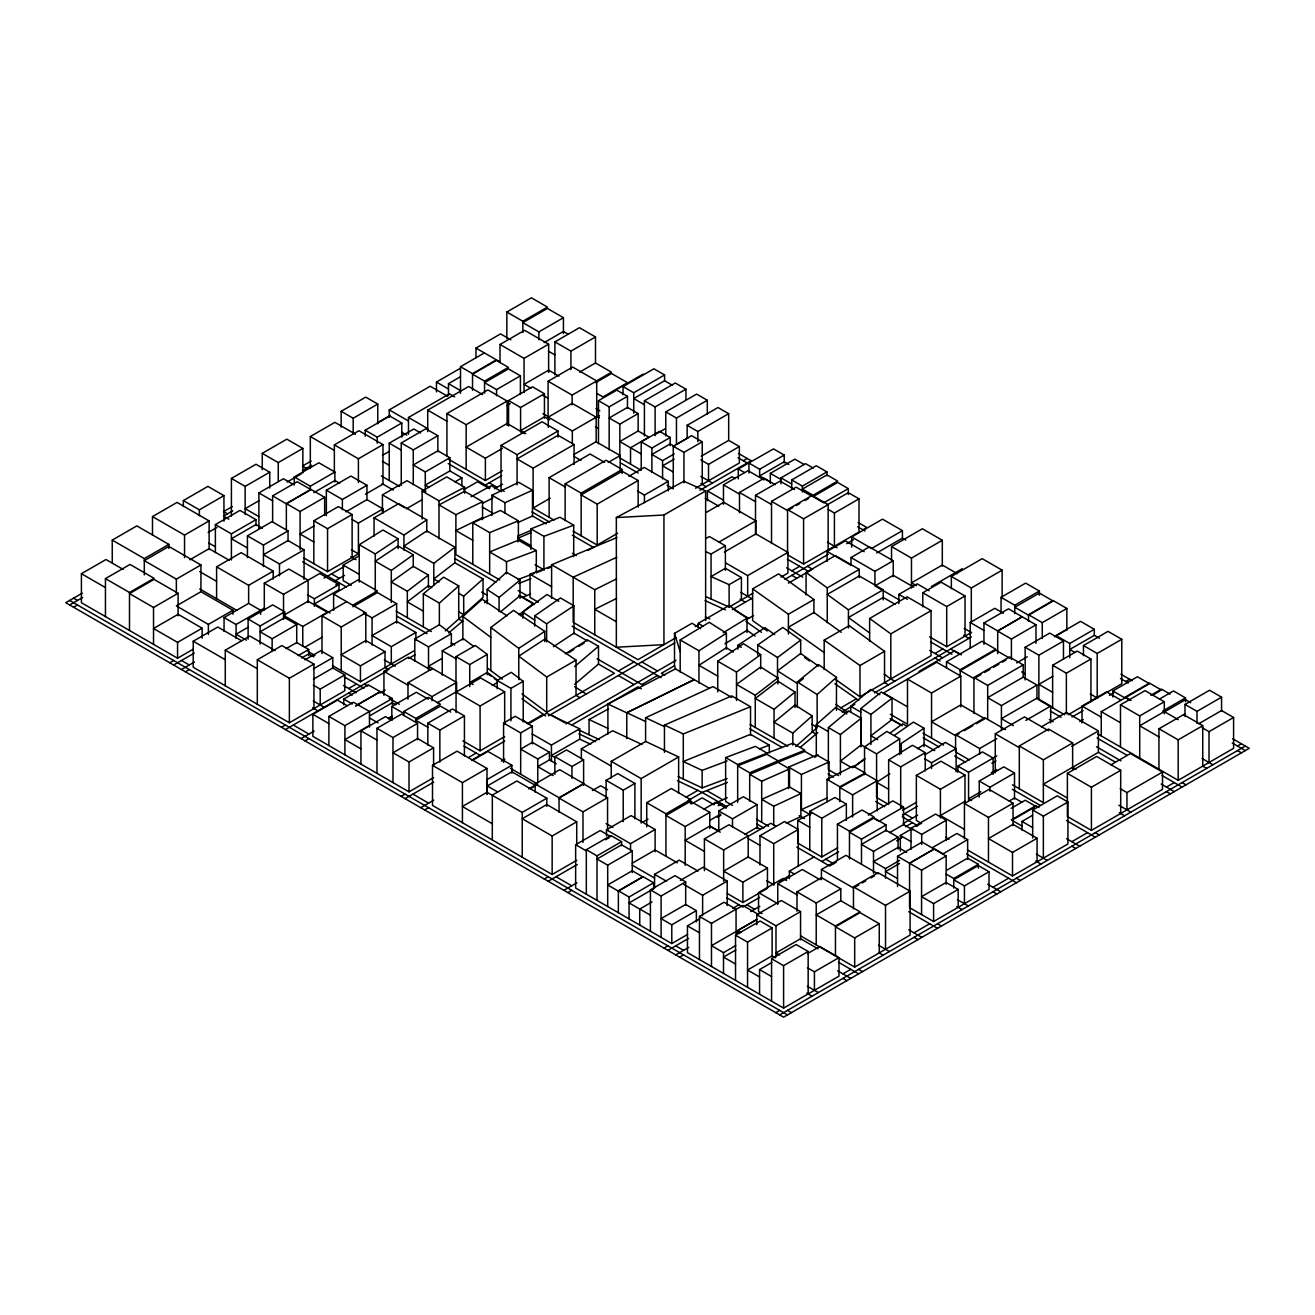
<?xml version="1.0" encoding="UTF-8"?>
<svg xmlns="http://www.w3.org/2000/svg" width="1315" height="1315" viewBox="0 0 1315 1315"><rect width="100%" height="100%" fill="white"/><g stroke="black" fill="none" stroke-linecap="round" stroke-linejoin="round"><path stroke-width="1.5" d="M439.358 624.51L439.358 603.092L458.721 585.898L443.566 577.154L423.331 593.838L423.331 626.926M462.568 621.19L458.639 618.938L463.751 614.647L463.669 596.205L483.032 578.995L454.908 562.754L433.802 578.962L439.062 582.003M487.158 603.733L487.158 589.482L506.522 572.288L520.017 580.079L520.017 598.391M445.325 630.888L458.721 618.987L458.721 585.898M463.669 614.598L483.032 597.404L483.032 578.995M462.864 639.961L462.864 616.456L482.227 599.262L506.916 615.798M795.789 746.476L817.223 727.606L817.108 694.534L836.471 677.34L818.587 664.634L797.317 681.926L797.317 707.174M792.813 733.113L812.177 715.919L795.016 705.004L774.042 722.28L792.813 733.113L792.813 745.112M816.303 754.678L816.303 724.697L835.666 707.503L846.876 713.963M574.622 666.623L598.489 646.273L587.443 639.895L565.319 653.818M574.622 684.408L598.489 664.059L598.489 646.273M850.706 712.385L850.706 706.287L870.661 689.438L879.817 694.715M448.645 632.893L462.781 621.009M484.561 602.697L487.766 600.002M800.539 747.134L817.782 732.636M842.175 712.122L854.75 704.314M814.774 757.391L817.881 754.761M838.691 775.603L828.368 769.637L828.368 727.606L848.471 710.84L861.276 718.22L861.276 746.246M499.059 611.689L499.059 597.437L520.017 580.079M500.555 611.82L520.017 595.695L533.495 603.47L518.998 614.746M774.042 709.311L795.016 692.052L777.855 681.137L755.27 698.479L774.042 709.311L774.042 738.274M798.83 682.222L803.383 678.524M860.815 746.739L860.815 708.588L881.329 692.052L892.014 698.232L892.014 720.308M840.416 774.666L840.416 734.559L861.276 718.22M520.609 615.782L523.83 613.283M433.802 563.362L454.908 547.172L426.767 530.931L403.935 546.12L433.802 563.362L433.802 585.356M407.321 591.257L428.411 575.066L413.255 566.321L391.295 582.003L407.321 591.257L407.321 617.672M755.27 695.24L777.855 677.899L760.695 667.001L736.499 684.408L755.27 695.24L755.27 727.442M870.925 744.537L870.925 714.423L892.014 698.232M490.807 670.617L490.807 627.502L513.491 610.39L544.772 631.348L544.772 641.621M777.51 678.721L777.51 657.533L800.687 640.142L782.803 627.436L757.719 644.925L757.719 655.117M852.465 767.73L864.81 758.64M854.01 766.99L864.81 759.034M522.844 618.182L522.844 612.215L546.991 594.512L558.793 601.317M890.321 732.866L902.698 723.792L907.284 726.439M736.499 700.501L736.499 672.064L760.695 654.656L743.534 643.742L717.727 661.231L717.727 691.92M391.295 570.463L413.255 554.766L398.1 546.021L375.268 561.209L391.295 570.463L391.295 602.434M894.299 735.414L913.383 722.099L924.067 728.263L924.067 746.624M534.728 626.137L534.728 615.864L560.469 597.98L573.965 605.771L573.965 633.846M864.53 774.666L864.53 746.92L886.869 731.436L899.674 738.833L899.674 754.695M375.268 591.306L375.268 553.96L398.1 538.772L382.944 530.011L359.242 544.706L359.242 582.118M403.935 550.114L403.935 535.073L426.767 519.885L398.642 503.645L374.068 517.831L374.068 536.257M924.067 728.263L901.235 743.468L901.235 753.659M917.541 748.777L924.067 744.438L934.751 750.618M546.629 641.868L546.629 623.82L573.965 605.771M553.451 646.684L573.965 633.156L587.443 640.947M518.768 679.707L518.768 648.361L544.772 631.348M737.929 649.232L737.929 645.254L764.903 627.666L774.666 634.586M925.267 770.886L925.267 752.657L912.479 745.276L888.644 759.889L888.644 804.451L876.579 797.482L876.579 753.873L899.674 738.833M889.778 773.713L876.579 782.31L888.644 789.263M698.955 683.06L698.955 650.777L726.39 633.222L709.229 622.307L680.184 639.928L680.184 672.047M568.721 652.717L573.833 649.511M578.945 646.29L584.041 643.084M723.234 632.745L747.019 618.198L729.118 605.492L698.331 623.277L698.331 627.37M724.927 643.808L747.019 630.296L755.139 636.065M924.856 754.859L945.436 742.416L956.12 748.58L956.12 771.708M152.491 535.041L152.491 516.598L177.065 502.396L209.118 520.904L209.118 549.604M262.26 469.702L262.26 453.346L286.834 439.161L302.845 448.399L302.845 472.94M506.834 312.033L531.408 297.831L547.435 307.085L522.86 321.271L506.834 312.033L506.834 338.662M112.252 562.508L112.252 540.103L136.826 525.901L168.879 544.41L168.879 548.486M183.344 506.472L183.344 500.571L207.918 486.386L223.945 495.64L223.945 521.217M341.16 427.096L341.16 411.316L365.751 397.13L377.767 404.067L377.767 423.792M231.407 516.121L231.407 478.446L255.981 464.261L269.723 472.2L269.723 488.046M310.324 468.551L310.324 436.531L334.898 422.345L355.51 434.246M193.354 649.1L177.558 658.223L81.415 602.714L81.415 573.702L105.989 559.516L123.166 569.428M341.16 411.316L353.193 418.252L377.767 404.067M475.981 357.664L475.981 348.08L500.571 333.895L510.861 339.845M262.26 453.346L278.27 462.601L302.845 448.399M183.344 500.571L199.37 509.826L223.945 495.64M231.407 478.446L245.149 486.386L269.723 472.2M460.513 393.234L460.513 366.704L484.364 352.93M500.029 362.611L500.029 344.481L524.603 330.295L548.634 344.168L548.634 372.375M436.465 391.854L436.465 382.073L460.316 368.299M389.24 417.447L389.24 409.886L430.202 386.248L447.692 396.341M334.355 472.578L334.355 444.897L358.929 430.712L382.977 444.585L382.977 484.117L365.422 494.259M105.447 578.616L130.021 564.431L154.069 578.304L129.495 592.49L105.447 578.616L105.447 616.604M82.237 593.197L65.75 602.714L783.592 1017.169L1249.25 748.317L1232.681 738.751M232.245 506.604L223.583 511.601L227.495 513.853M311.145 461.039L302.499 466.036L306.411 468.304M377.487 422.74L390.292 415.343M365.208 436.301L365.208 430.235L389.782 416.05L401.798 422.986L401.798 437.139M152.491 516.598L184.544 535.09L209.118 520.904M112.252 540.103L144.305 558.596L168.879 544.41M258.874 528.137L258.874 492.928L283.448 478.742L293.755 484.676M448.481 395.108L448.481 383.651L460.414 376.764M563.445 317.704L547.435 308.45L522.86 322.635L538.871 331.89L563.445 317.704L563.445 333.599M69.662 604.982L82.697 597.454M232.689 510.861L223.583 516.121L228.859 519.178M302.499 470.556L311.606 465.296M460.513 366.704L472.529 373.641L496.38 359.866M294.297 484.923L294.297 476.951L318.871 462.765L334.898 472.019L334.898 481.98M287.048 482.079L301.102 473.959M215.381 552.645L215.381 524.603L239.955 510.401L255.981 519.655L255.981 525.622M73.591 607.234L77.503 604.982M259.187 500.571L245.149 508.675L258.874 516.598M208.132 532.493L216.909 527.43M272.616 495.887L297.19 481.701L310.932 489.624L286.358 503.826L272.616 495.887L272.616 522.334M408.472 434.213L408.472 417.48L449.434 393.826L454.678 396.867M365.208 430.235L377.224 437.172L401.798 422.986M544.147 342.607L563.445 331.446L568.261 334.224M427.704 431.583L427.704 410.116L468.666 386.478L482.638 394.549M484.545 381.136L508.395 367.362L496.38 360.425L472.529 374.183L484.545 381.136L484.545 393.218M500.029 344.481L524.06 358.37L548.634 344.168M554.897 374.874L554.897 341.884L579.471 327.698L595.498 336.952L595.498 363.548M294.297 476.951L310.324 486.205L334.898 472.019M334.355 444.897L358.403 458.771L382.977 444.585M215.381 524.603L231.407 533.841L255.981 519.655M389.24 480.501L389.24 443.188L413.814 429.002L420.685 432.964M286.358 529.83L286.358 503.579L310.932 489.377L324.657 497.317L324.657 515.414M189.804 559.812L209.118 548.667L229.352 560.354M446.919 456.354L446.919 413.584L487.898 389.93L507.113 401.042L507.113 425.435M313.841 492.648L334.898 480.485L339.714 483.262M401.256 485.482L401.256 442.958L425.83 428.772L437.846 435.709L437.846 451.883M382.484 455.286L389.503 451.242M520.411 375.827L508.395 368.89L484.545 382.665L496.56 389.602L520.411 375.827L520.411 394.188M247.434 557.659L247.434 535.846L272.008 521.661L288.034 530.915L288.034 541.139M326.35 515.694L326.35 490.232L350.924 476.046L366.951 485.284L366.951 499.634L382.977 508.921L382.977 513.014M200.932 564.957L168.879 546.448L144.305 560.634L176.358 579.142L200.932 564.957L200.932 591.438M554.897 341.884L570.924 351.138L595.498 336.952M286.358 503.579L300.083 511.502L324.657 497.317M401.256 442.958L413.272 449.894L437.846 435.709M216.597 598.687L216.597 566.847L241.171 552.645L273.208 571.154L273.208 579.11M446.919 413.584L466.151 424.696L507.113 401.042M508.576 426.06L508.576 400.549L532.427 386.791L544.443 393.727L544.443 418.236M178.1 593.279L154.069 579.405L129.495 593.591L153.526 607.464L178.1 593.279L178.1 615.814M326.35 490.232L342.377 499.47L366.951 485.284M247.434 535.846L263.46 545.1L288.034 530.915M542.947 413.567L548.092 416.543L548.092 381.251L572.666 367.066L596.714 380.939L596.714 416.23L599.311 417.743M506.785 405.628L510.187 403.656M313.825 563.691L313.825 520.773L338.399 506.587L352.124 514.51L352.124 557.445M579.701 372.096L595.498 362.973L611.524 372.227L595.728 381.35M314.121 525.901L300.083 534.022L313.825 541.944M508.576 400.549L520.592 407.502L544.443 393.727M345.878 511.831L366.951 499.667M382.435 512.192L382.435 494.867L407.009 480.682L425.896 491.58M449.862 457.735L437.846 450.798L413.272 464.984L425.287 471.937L449.862 457.735L449.862 471.46M313.825 520.773L327.55 528.696L352.124 514.51M304.061 549.802L288.034 540.547L263.46 554.733L279.487 563.987L304.061 549.802L304.061 579.29M548.092 381.251L572.124 395.125L596.714 380.939M595.728 382.616L611.524 373.493L627.551 382.747L602.977 396.933L596.566 393.234M216.597 566.847L248.634 585.339L273.208 571.154M351.993 519.409L358.403 523.107L382.977 508.921M548.273 427.359L548.273 417.102L572.124 403.327L596.172 417.2L596.172 441.856L620.203 455.532L620.203 470.606M504.253 491.399L501.048 489.542L501.048 445.423L542.01 421.77L558.037 431.024L558.037 437.04M422.131 519.096L422.131 491.087L446.705 476.901L464.622 487.24L464.622 493.256M264.299 609.864L264.299 583.252L288.873 569.066L308.105 580.162L308.105 602.681M524.603 433.572L507.113 423.479L466.151 447.133L485.383 458.228L502.445 448.382M406.466 508.741L422.263 499.618M454.859 481.931L461.894 477.871L461.894 485.975M202.132 628.192L178.1 614.302L153.526 628.504L177.558 642.378L202.132 628.192L202.132 638.087M232.969 610.226L200.932 591.717L176.358 605.903L208.395 624.411L232.969 610.226L232.969 614.22M612.379 391.886L643.216 374.085M598.473 443.73L598.473 400.68L616.784 390.111L627.469 396.292L627.469 408.538M623.047 394.747L623.047 386.594L653.9 368.792L664.585 374.956L664.585 381.071M224.06 631.529L224.06 617.573L248.634 603.388L260.666 610.324L260.666 614.319M313.463 679.132L332.761 667.987L344.777 674.924L344.777 690.786L289.366 722.773L193.223 667.264L193.223 641.227L217.797 627.025L241.418 640.668M501.048 445.423L517.074 454.661L558.037 431.024M463.505 489.854L477.559 481.734L489.575 488.687M264.299 583.252L283.53 594.347L319.726 573.488L338.958 584.583L338.958 590.254M598.473 400.68L609.157 406.861L627.469 396.292M623.047 386.594L633.731 392.758L664.585 374.956M169.734 662.744L173.646 660.492M236.075 638.465L236.075 624.51L264.447 608.072M303.518 557.757L327.55 571.63L358.403 553.829L358.403 523.107M448.678 459.313L485.383 480.501L502.445 470.655M548.273 417.102L572.321 430.975L596.172 417.2M594.462 418.532L599.443 415.655M248.108 639.189L248.108 619.053L272.682 604.867L284.697 611.804L284.697 617.836M351.237 585.29L343.215 580.671L343.215 565.072L359.011 555.949M173.646 665.012L194.324 653.078M324.082 578.156L344.316 566.469M485.383 485.021L501.738 475.586M248.371 627.107L236.075 634.208L246.382 640.158M644.416 435.972L644.416 400.812L675.269 383.01L685.937 389.174L685.937 399.398M181.47 669.532L194.505 662.004M335.391 580.671L344.497 575.411M494.522 488.802L502.462 484.216M248.108 619.053L260.123 625.989L284.697 611.804M574.063 444.536L558.037 435.281L517.074 458.935L533.101 468.189L574.063 444.536L574.063 464.474M185.399 671.801L189.311 669.532M335.818 584.945L339.303 582.939M225.276 685.773L225.276 650.202L249.85 636.016L275.147 650.629M307.381 594.742L314.384 598.769L338.958 584.583M638.153 413.584L627.469 407.42L609.157 417.989L619.842 424.153L638.153 413.584L638.153 431.484M644.416 400.812L655.1 406.976L685.937 389.174M338.958 589.778L314.384 603.963L330.114 613.037M574.014 454.448L596.172 441.659M333.599 610.324L333.599 594.084L358.173 579.899L377.405 590.994L352.831 605.179M549.128 517.305L549.128 477.657L590.09 454.004L604.505 462.338M296.713 624.559L284.697 617.623L260.123 631.808L272.139 638.745L296.713 624.559L296.713 642.788M665.785 436.005L665.785 411.891L696.621 394.089L707.306 400.253L707.306 414.324M302.762 626.482L327.336 612.297L308.105 601.185L283.53 615.387L302.762 626.482L302.762 646.438M321.994 653.588L321.994 615.897L346.568 601.711M257.313 704.281L257.313 659.752L281.887 645.566L313.94 664.075L313.94 708.588M665.785 411.891L676.469 418.055L707.306 400.253M565.138 520.609L565.138 483.871L606.1 460.217L622.127 469.471L622.127 473.531M352.831 606.774L377.405 592.588L396.637 603.684L396.637 623.113M619.842 457.965L641.21 470.31L641.21 441.889L659.522 431.304L670.206 437.484L670.206 445.604M655.1 434.558L665.39 428.624M286.177 648.64L296.713 642.558L308.729 649.511L308.729 655.643M608.27 462.42L620.203 455.532M533.101 468.189L533.101 508.05L550.163 498.204M687.153 437.648L687.153 425.32L717.99 407.519L728.674 413.683L728.674 440.377L739.359 446.558L739.359 462.979L695.586 488.243M304.521 647.424L322.076 637.282M321.994 615.897L341.226 626.992L365.8 612.806L333.599 594.084M641.21 441.889L651.895 448.053L670.206 437.484M298.193 655.577L308.729 649.511M565.138 483.871L581.164 493.125L622.127 469.471M301.71 657.96L308.729 653.917L313.874 656.892M363.318 612.823L372.063 617.869L396.637 603.684M687.153 425.32L697.838 431.501L728.674 413.683M667.149 485.284L673.264 488.802L673.264 446.196L691.559 435.627L702.243 441.807L702.243 484.397M676.469 444.536L688.468 437.616M304.949 659.851L320.745 650.728L332.761 657.681L332.761 667.741M628.899 476.293L644.235 467.433L668.267 481.323L668.267 490.774M674.776 446.558L670.206 443.911L651.895 454.48L662.579 460.645L674.233 453.922M257.313 659.752L289.366 678.261L313.94 664.075M673.264 446.196L683.932 452.376L702.243 441.807M674.233 459.116L662.579 465.839L673.264 472.019M638.153 480.501L622.127 471.263L581.164 494.9L597.191 504.155L638.153 480.501L638.153 507.097M313.463 668.825L332.761 657.681M701.257 456.223L728.674 440.394M637.561 491.12L644.416 495.081L668.267 481.323M415.869 632.482L396.637 621.387L372.063 635.572L391.295 646.668L415.869 632.482L415.869 640.158M700.879 459.971L708.522 464.376L739.359 446.558M313.348 685.148L320.203 689.109L344.777 674.924M385.016 651.665L365.8 640.569L341.226 654.755L360.442 665.867L385.016 651.665L385.016 667.56L388.944 669.812M414.784 661.264L414.784 638.959L439.358 624.773L451.341 633.715L451.341 645.879M281.541 727.294L285.454 725.042M348.705 688.518L356.529 683.997M332.481 665.587L360.442 681.745L414.11 650.761M588.052 550.327L593.279 547.319M573.159 531.178L597.191 545.051L617.672 533.232M743.271 460.727L747.183 458.458M383.947 695.306L383.947 671.34L408.521 657.138L430.843 670.025M285.454 729.562L387.267 670.781M408.62 658.453L415.326 654.591M414.784 638.959L428.526 646.881L451.341 633.715M699.975 490.232L751.112 460.727L738.455 453.412M433.588 777.658L409.014 791.86L312.871 736.351L312.871 714.308L337.445 700.122L347.061 705.662M738.274 478.874L738.274 468.978L773.532 448.892L784.217 455.056L784.217 463.012M343.708 704.889L343.708 699.054L368.282 684.852L392.314 698.495L392.314 704.413M663.944 515.003L663.944 644.662L616.341 647.227L616.341 517.568L663.944 515.003L705.629 490.939L705.629 620.598M707.437 500.719L707.437 490.939L732.011 476.753L735.216 478.611M723.464 504.237L723.464 484.857L748.038 470.671L764.064 479.926M442.251 675.121L442.251 650.81L463.324 638.646L473.811 646.47M328.882 745.589L328.882 716.412L353.456 702.226L369.482 711.481L369.482 727.047M748.958 473.022L748.958 463.077L759.643 469.241L784.217 455.056M355.724 705.744L380.298 691.559M355.724 705.991L380.298 691.805M301.119 738.603L314.137 731.091M380.035 693.038L385.229 690.046M442.563 658.125L428.526 666.228L456.601 682.419L456.601 692.594M305.031 740.871L308.943 738.603M770.327 483.328L770.327 473.351L794.901 459.165L804.057 464.458M407.979 699.202L407.979 682.732L432.553 668.546M739.49 512.801L739.49 492.451L764.064 478.265L775.275 484.742M455.993 693.186L455.993 656.629L475.307 645.484L487.273 654.426L487.273 674.727M706.319 512.406L723.825 502.297L755.862 520.806L755.862 534.712M328.882 716.412L344.908 725.666L369.482 711.481M369.499 711.678L392.314 698.495M781.011 483.788L781.011 477.855L805.585 463.669L813.212 468.074M369.499 715.935L392.314 702.752L395.749 704.741M755.517 534.252L755.517 495.295L780.091 481.109L794.507 489.427M360.935 764.097L360.935 730.811L385.509 716.626L391.919 720.324L391.771 706.484L416.345 692.282L428.378 699.235M455.993 656.629L469.734 664.568L487.273 654.426M791.696 487.98L791.696 479.942L816.27 465.757L826.954 471.921L826.954 475.882M369.482 725.42L344.908 739.605L360.935 748.86M388.533 718.171L392.051 716.149M388.533 718.812L392.051 716.79M403.804 711.481L428.378 697.295L440.394 704.232L415.819 718.434L403.804 711.481L403.804 715.459M376.961 773.352L376.961 728.296L401.535 714.111L417.562 723.365L417.562 739.753M407.979 682.732L432.01 696.605L456.601 682.419M706.089 538.41L709.36 536.52L725.387 545.758L725.387 570.266M771.527 543.539L771.527 501.344L796.101 487.158L812.128 496.413M791.696 479.942L802.38 486.106L826.954 471.921M437.287 702.752L456.601 691.608M456.058 712.5L456.058 692.134L480.632 677.948L504.664 691.822L504.664 724.401M719.124 542.01L755.862 520.806M376.961 728.296L392.988 737.551L417.562 723.365M827.25 504.845L848.307 492.681L858.991 498.845L858.991 532.049L803.58 564.053L787.553 554.798L787.553 509.579L812.128 495.393L828.154 504.648L828.154 549.867M705.629 551.626L711.053 554.042L725.387 545.758M789.312 509.579L792.83 507.557M796.331 505.535L799.849 503.514M805.109 500.473L808.626 498.434M497.202 688.55L497.202 680.447L511.239 672.343L523.222 681.285L523.222 721.853M492.237 685.46L497.497 682.419M427.835 745.178L427.835 723.168L452.409 708.966L464.425 715.902L464.425 755.862M724.368 552.053L755.862 533.874L787.915 552.366L787.915 573.093L780.913 577.137M848.307 488.621L823.732 502.807L813.064 496.643L837.639 482.441L848.307 488.621L848.307 494.506M787.553 509.579L803.58 518.833L828.154 504.648M456.058 692.134L480.09 706.007L504.664 691.822M497.202 680.447L510.927 688.37L523.222 681.285M427.835 723.168L439.851 730.104L464.425 715.902M546.711 677.028L576.036 660.097L544.772 639.139L518.768 656.169L546.711 677.028L546.711 712.352L614.417 673.264L598.489 664.059M828.319 509.513L834.417 513.031L858.991 498.845M433.588 747.808L417.562 738.553L392.988 752.739L409.014 761.993L433.588 747.808L433.588 765.725M741.413 577.548L725.387 568.294L711.053 576.578L729.118 584.649L741.413 577.548L741.413 599.936M725.749 562.952L747.676 575.608L787.915 552.366M503.579 762.404L503.579 723.036L515.25 716.313L532.345 726.176L532.345 743.895M576.726 860.306L552.152 874.491L432.504 805.421L432.504 765.363L457.078 751.177L486.994 768.453L486.994 794.49M675.647 669.384L674.513 665.702L674.513 633.37L692.068 623.228L700.648 628.685M767.253 630.986L752.624 620.598L752.624 588.857L778.611 573.866L813.919 599.525L813.919 613.415M401.174 796.38L405.086 794.112M468.337 757.604L476.178 753.068M462.913 740.904L480.09 750.816L504.664 736.63M527.594 723.381L543.259 714.341M618.329 670.995L633.994 661.955M676.107 637.644L637.923 659.686L573.176 622.324L573.176 577.203L616.883 557.248M695.208 626.614L698.676 624.609M705.629 596.55L729.118 607.037L752.92 593.295M791.827 570.825L799.668 566.305M862.919 529.797L866.832 527.529L858.087 522.482M851.66 547.139L851.66 536.947L882.496 519.146L902.435 530.652L902.435 538.805M528.236 723.957L546.711 713.289L579.701 728.789L579.701 738.849M827.086 561.489L827.086 551.412L845.381 540.843L864.185 551.692M405.086 798.632L433.703 782.113M472.249 759.856L504.713 741.118M548.47 715.853L674.825 642.904M732.356 609.683L752.065 598.309M784.907 579.34L828.286 554.305M846.712 543.67L853.419 539.791M472.118 760.547L487.914 751.424L511.847 765.248L511.847 773.236M503.579 723.036L520.674 732.915L532.345 726.176M806.062 594.939L806.062 572.485L835.337 555.587L859.27 569.395L859.27 577.564M788.408 583.137L811.421 569.855M851.002 565.499L851.002 557.527L869.314 546.941L893.247 560.765L893.247 576.726M432.504 765.363L462.42 782.639L486.994 768.453M420.751 807.673L433.786 800.161M501.393 761.122L504.845 759.133M565.894 723.891L676.058 660.294M746.098 619.842L753.577 615.519M902.435 530.652L871.598 548.47L851.66 536.947M424.679 809.941L428.591 807.673M571.943 724.91L637.923 686.824L641.326 688.797M641.835 684.556L657.5 675.515M674.513 665.702L661.412 673.264L664.831 675.236M876.727 552.974L902.435 538.131L905.756 540.054M511.847 765.248L487.273 779.433L487.273 793.701M891.537 560.535L891.537 546.58L922.374 528.762L942.313 540.284L942.313 566.206M532.082 733.934L551.429 745.095L579.701 728.789M827.25 622.685L827.25 587.887L859.27 569.395M549.44 752.246L532.345 742.383L520.674 749.123L537.769 758.985L549.44 752.246L549.44 759.988M788.408 634.093L788.408 614.253L813.919 599.525M851.002 557.527L874.935 571.335L893.247 560.765M554.864 774.338L554.864 756.667L566.518 749.928L583.613 759.807L583.613 785.334M891.537 546.58L911.476 558.086L942.313 540.284M581.345 758.771L581.345 748.843L612.675 730.745L641.999 744.52M535.139 783.921L559.713 769.719L583.63 783.543L559.056 797.728L535.139 783.921L535.139 792.123M528.762 788.885L535.78 784.825M530.52 788.638L534.022 786.617M554.864 756.667L571.959 766.53L583.613 759.807M848.438 627.995L848.438 609.848L883.203 589.778L883.203 599.87M898.868 603.569L898.868 594.396L917.163 583.827L929.13 590.731M492.32 823.765L462.42 806.49L486.994 792.304L522.236 812.407L546.81 798.221L546.81 806.374M611.245 778.02L611.245 761.336L645.665 741.463L678.639 756.963L678.639 793.372M824.193 669.499L824.193 640.142L849.227 625.677L884.551 651.336L884.551 682.584L888.463 684.852M869.626 641.095L869.626 618.477L907.12 596.829L931.053 610.637L931.053 655.725L859.977 696.769L835.567 679.461M931.414 586.506L962.251 568.705M922.785 606.79L922.785 592.736L941.096 582.167L965.029 595.991L965.029 636.115M951.353 588.61L951.353 576.463L982.19 558.661L1002.129 570.168L1002.129 598.506M606.133 798.008L606.133 780.305L617.803 773.582L634.898 783.444L634.898 818.851M592.375 790.562L600.708 785.762L607.546 789.707M894.726 681.219L890.814 678.967L890.814 633.863L931.053 610.637M607.563 797.695L583.63 783.888L559.056 798.073L582.989 811.881L607.563 797.695L607.563 830.275M611.245 761.336L641.161 778.595L678.639 756.963M951.353 576.463L971.292 587.986L1002.129 570.168M606.133 780.305L623.228 790.184L634.898 783.444M922.785 592.736L946.718 606.56L965.029 595.991M576.726 821.826L546.81 804.55L522.236 818.735L552.152 836.011L576.726 821.826L576.726 844.098M859.977 696.769L859.977 665.538L884.551 651.336M1001.06 611.672L1001.06 597.306L1025.634 583.12L1039.376 591.043L1039.376 595.153M646.733 826.872L646.733 802.692L671.308 788.507L690.523 799.602L690.523 803.629M687.581 934.439L671.784 943.562L575.641 888.052L575.641 844.723L600.215 830.538L610.9 836.702M606.478 835.863L606.478 829.798L631.069 815.612L655.1 829.486L655.1 851.742M970.223 648.328L970.223 622.505L994.798 608.319L1003.378 613.267M586.326 894.233L586.326 849.704L610.9 835.518L621.584 841.682L621.584 845.726M605.64 839.743L609.141 837.721M983.949 644.35L983.949 622.998L1008.523 608.812L1035.99 624.839L1035.99 643.265M1001.06 597.306L1014.786 605.229L1039.376 591.043M544.311 879.012L548.223 876.76M642.871 822.122L647.983 819.163M685.657 797.4L697.854 790.364M840.762 707.865L856.427 698.807M934.965 653.473L942.806 648.952M929.623 636.822L946.718 646.684L971.292 632.499M548.223 881.28L577.285 864.497M688.222 800.457L702.144 792.419L727.442 782.392M874.557 692.874L971.423 636.953M646.733 802.692L665.949 813.788L690.523 799.602M586.326 849.704L597.01 855.868L621.584 841.682M919.004 671.406L954.559 650.892L961.413 654.854M691.608 803.925L702.144 797.843L714.16 804.796M983.949 622.998L997.691 630.921L1022.265 616.735L997.691 631.101L1011.416 639.041L1035.99 624.839M606.478 829.798L630.526 843.671L655.1 829.486M946.488 661.79L982.026 641.276L995.751 649.199L960.213 669.713L946.488 661.79L946.488 667.773M1028.527 621.354L1028.527 614.713L1053.101 600.528L1066.843 608.467L1066.843 630.263M703.591 809.333L715.87 802.249L726.176 808.183M563.888 890.321L576.923 882.792M712.582 804.468L727.195 797.745M632.268 851.002L621.584 844.838L597.01 859.024L607.694 865.188L632.268 851.002L632.268 872.667M567.817 892.589L571.729 890.321M718.237 805.733L721.721 803.728M709.755 812.374L690.523 801.262L665.949 815.464L685.181 826.56L709.755 812.374L709.755 828.631M1028.527 614.713L1042.269 622.653L1066.843 608.467M718.779 830.948L718.779 810.911L743.353 796.726L757.078 804.649L757.078 828.697M632.268 863.166L655.1 849.983L677.422 862.87M710.297 820.083L720.834 814.001M890.337 714.308L907.498 724.22L907.498 679.132L931.546 693.021L960.821 676.107L960.821 706.845M717.332 817.273L720.834 815.234M1025.158 679.921L1025.158 647.292L1049.732 633.09L1063.473 641.03L1063.473 659.308M973.955 713.535L973.955 677.488L1009.493 656.974L1023.218 664.897L1023.218 676.913M981.056 674.48L973.955 678.589L960.213 670.65L995.751 650.136L1009.493 658.059M984.606 672.425L989.948 669.351M993.499 667.297L998.825 664.223M1002.375 662.168L1005.942 660.114M718.779 810.911L732.504 818.834L757.078 804.649M704.413 870.694L704.413 838.904L728.987 824.719L748.219 835.83L748.219 857.511M1054.548 636.772L1066.843 629.688M618.379 912.725L618.379 890.814L642.953 876.628L653.637 882.792L653.637 888.776M1016.692 662.924L1027.212 656.843M654.558 888.151L654.558 874.343L679.132 860.158L698.018 871.072M1025.158 647.292L1038.883 655.215L1063.473 641.03M973.955 677.488L987.68 685.427L1023.218 664.897M618.379 890.814L629.063 896.994L653.637 882.792M1094.31 629.293L1080.568 621.354L1055.994 635.556L1069.736 643.479L1094.31 629.293L1094.31 635.392L1069.736 649.479L1074.881 652.454M744.8 834.433L757.078 827.332L760.514 829.321M650.415 931.234L650.415 889.861L674.99 875.675L685.674 881.839L685.674 905.476M653.637 888.743L629.063 902.928L650.415 915.174M704.413 838.904L723.644 850.016L748.219 835.83M747.988 836.422L770.82 823.256L775.965 826.231M1083.461 655.659L1083.461 645.55L1108.035 631.364L1121.777 639.287L1121.777 683.767L1068.109 714.752M680.348 880.393L703.163 867.226L727.211 881.099L727.211 905.476M1052.625 707.832L1052.625 665.275L1077.199 651.073L1090.94 659.012L1090.94 701.569M759.971 865.007L759.971 835.732L784.545 821.546L798.287 829.469L798.287 866.421M650.415 889.861L661.1 896.025L685.674 881.839M652.026 901.909L639.731 909.092L639.731 925.07M1036.96 685.066L1023.218 677.143L987.68 697.657L1001.422 705.596L1036.96 685.066L1036.96 698.988M1052.937 676.272L1038.883 684.375L1052.625 692.315M969.319 759.906L955.578 751.966L955.578 734.658L984.853 717.743L1005.449 729.644M888.644 759.889L900.693 766.859L925.267 752.657M1083.461 645.55L1097.203 653.473L1121.777 639.287M877.204 780.683L865.139 773.73L839.825 787.488L852.63 794.885L877.204 780.683L877.204 810.878M959.013 733.688L955.578 735.677L931.546 721.803L960.821 704.889L984.853 718.779L976.24 723.743M964.191 730.696L972.804 725.732M1052.625 665.275L1066.366 673.198L1090.94 659.012M759.971 835.732L773.713 843.655L798.287 829.469M809.761 850.032L809.761 811.306L821.776 818.242L846.35 804.057L846.35 820.363M924.807 758.887L931.546 762.766L956.12 748.58M683.751 884.387L702.621 895.285L727.211 881.099M921.519 823.42L916.358 820.445L916.358 775.39L940.932 761.204L964.98 775.077L964.98 803.761M837.441 824.209L862.032 810.024L874.048 816.96L849.474 831.146L837.441 824.209L837.441 860.043M995.274 772.842L995.274 733.803L1024.549 716.905L1048.581 730.778M767.45 868.048L748.219 856.953L723.644 871.138L742.876 882.234L767.45 868.048L767.45 888.332L742.876 902.534L727.129 893.444M696.358 910.621L685.674 904.441L661.1 918.626L671.784 924.807L696.358 910.621L696.358 921.881M1025.815 720.439L1050.701 706.073L1050.701 722.938M955.578 734.658L979.609 748.531L996.836 738.586M868.295 815.086L892.869 800.901L903.553 807.065L903.553 824.604L889.499 832.691M957.895 772.201L957.895 766.103L982.469 751.917L993.137 758.081L993.137 774.354M699.465 959.556L699.465 916.423L724.039 902.238L736.055 909.175L736.055 933.814M807.492 953.605L819.787 946.504L839.019 957.616L839.019 976.125L783.592 1008.112L687.449 952.619L687.449 925.859L699.744 918.774M789.378 878.699L789.378 871.155L813.952 856.969M1041.48 726.801L1066.366 712.434L1098.403 730.943L1098.403 752.361L1043.354 784.167L1067.386 798.041M903.553 807.065L878.979 821.25L874.393 818.604M762.026 913.596L758.541 911.574L758.541 892.589L783.115 878.404L786.6 880.425M1082.031 722.938L1082.031 706.056L1106.605 691.871L1120.577 699.942M663.96 948.082L667.872 945.83M732.685 908.402L738.948 904.786M778.973 881.675L789.51 875.593M811.552 813.229L797.745 820.396L797.745 843.096L821.776 856.969L837.589 847.846M902.452 810.385L916.489 802.282M968.563 800.736L968.563 772.267L996.836 755.911M1125.689 681.499L1129.601 679.247M916.358 775.39L940.406 789.263L964.98 775.077M777.757 904.21L777.757 883.696L802.331 869.511L819.82 879.604M1112.868 696.966L1112.868 690.95L1137.442 676.765L1149.458 683.701L1101.247 711.662L1101.247 735.907M699.465 916.423L711.481 923.36L736.055 909.175M735.841 909.536L742.876 905.476L758.607 914.55M1019.306 788.77L1019.306 745.967L1048.581 729.069L1072.629 742.942L1072.629 769.439M667.872 950.351L688.55 938.417M759.626 897.372L742.876 907.054L726.718 897.718M821.776 861.489L838.543 851.808M902.369 814.955L917.459 806.259M991.839 763.308L995.965 760.925M1072.004 717.02L1083.116 710.61M1109.498 695.372L1113.575 693.021M886.063 824.965L874.048 818.029L849.474 832.214L861.489 839.151L886.063 824.965L886.063 831.08M821.431 879.686L821.431 869.511L846.005 855.325L878.042 873.834M675.696 954.871L688.731 947.359M750.701 911.574L759.807 906.314M836.324 862.147L829.617 866.01L796.89 847.123M903.306 823.469L917.64 815.185M991.362 772.628L996.688 769.554M1079.845 721.54L1083.297 719.552M979.248 797.087L979.248 781.044L1003.822 766.859L1014.506 773.023L1014.506 799.093M679.625 957.139L683.537 954.871M905.493 826.724L912.446 822.713M756.75 924.774L756.75 914.698L781.324 900.512L800.556 911.607L800.556 939.814M1120.479 747.002L1120.479 704.824L1145.053 690.638L1164.285 701.75L1164.285 713.798M796.989 911.213L796.989 891.882L821.563 877.697L840.795 888.809L840.795 900.775L816.221 914.928L835.452 926.023L860.026 911.837L840.795 900.742M911.016 849.424L911.016 828.236L935.59 814.051L946.274 820.215L946.274 840.499M900.331 851.068L900.331 835.436L912.626 828.335M916.144 826.313L921.404 823.272M898.079 837.178L886.063 830.242L861.489 844.427L873.505 851.38L898.079 837.178L898.079 848.997M756.832 919.415L737.518 930.56L741.019 932.582M737.518 930.757L756.832 919.612M980.859 791.696L968.563 798.78L971.621 800.556M896.682 840.877L901.942 837.77M964.98 801.345L940.406 815.53L964.437 829.403M979.248 781.044L989.932 787.225L1014.506 773.023M735.529 980.365L735.529 935.195L760.103 921.01L772.119 927.946L772.119 956.695M1150.937 695.224L1161.474 689.142L1170.054 694.09M964.437 838.806L964.437 803.547L989.011 789.345L1013.043 803.235L1013.043 825.557M1152.696 695.125L1159.715 691.065M1019.306 745.967L1043.354 759.856L1072.629 742.942M1071.758 746.328L1098.403 730.943M911.016 828.236L921.7 834.4L946.274 820.215M1159.452 699.054L1173.49 690.95L1185.505 697.887L1185.505 701.668M739.49 933.486L736.055 931.497L711.481 945.699L723.513 952.635L735.792 945.534M735.529 935.195L747.545 942.132L772.119 927.946M756.75 914.698L775.981 925.809L800.556 911.607M1120.479 704.824L1139.711 715.935L1164.285 701.75M796.989 891.882L816.221 902.994L840.795 888.809M897.537 886.606L897.537 856.295L922.111 842.093L946.143 855.999L946.143 884.255M735.792 950.005L723.513 957.09L735.529 964.027M853.468 908.813L853.468 886.869L878.042 872.683L910.095 891.175L910.095 935.08L854.684 967.084L800.49 935.787M906.66 852.367L898.079 847.402L873.505 861.604L885.521 868.541L899.559 860.421M855.227 887L858.744 884.979M862.245 882.957L865.763 880.918M871.023 877.878L874.541 875.856M1162.69 711.053L1185.505 697.887M899.559 863.495L885.521 871.598L897.537 878.552M1009.246 801.016L1014.506 797.975L1022.133 802.38M1164.449 711.859L1185.505 699.695L1190.667 702.67M897.537 856.295L909.553 863.232L934.127 849.046L909.553 863.248L909.553 907.646L933.584 921.519L989.011 889.532L989.011 871.73L978.327 865.566L953.753 879.751L964.437 885.916L989.011 871.73M964.437 803.547L988.469 817.42L1013.043 803.235M1184.979 716.494L1184.979 704.429L1209.553 690.244L1221.569 697.18L1221.569 711.251M1110.912 764.853L1130.456 753.561L1162.509 772.069L1162.509 789.362L1091.417 830.39L1067.386 816.516L1067.386 773.352L1096.661 756.454L1120.692 770.327L1120.692 813.492M1011.153 808.347L1025.19 800.243L1035.875 806.407M1158.942 769.209L1158.942 728.757L1185.242 713.716M967.643 839.628L943.069 853.813L932.384 847.649L956.958 833.463L967.643 839.628L967.643 859.402M909.553 863.248L921.568 870.201L946.143 855.999M1184.979 704.429L1196.995 711.366L1221.569 697.18M771.576 1001.175L771.576 958.734L796.15 944.548L808.166 951.485L808.166 993.926M1013.06 819.59L1034.116 807.426M1032.669 838L1032.669 810.007L1057.244 795.822L1067.928 801.986L1067.928 843.967L1012.501 875.954L967.873 850.18M759.56 994.239L759.56 969.582L771.839 962.498M1021.985 830.012L1021.985 821.431L1032.522 815.349M1198.754 723.727L1221.569 710.544L1233.585 717.48L1233.585 748.317L1178.174 780.321L1097.762 733.885M853.468 886.869L885.521 905.361L910.095 891.175M946.586 870.316L967.643 858.153L978.327 864.317L978.327 868.13M1067.386 773.352L1091.417 787.241L1120.692 770.327M771.576 958.734L783.592 965.67L808.166 951.485M1032.669 810.007L1043.354 816.171L1067.928 801.986M1158.942 728.757L1178.174 739.852L1202.748 725.666L1202.748 766.119L1206.66 768.387M946.126 874.097L953.753 878.502L978.327 864.317M1202.14 727.705L1209.011 731.666L1233.585 717.48M879.258 923.738L860.026 912.626L835.452 926.812L854.684 937.924L879.258 923.738L879.258 952.898L883.17 955.15M1037.075 838.247L1013.043 824.357L988.469 838.559L1012.501 852.432L1037.075 838.247L1037.075 861.769M807.443 967.758L814.429 971.801L839.019 957.616M958.175 889.417L946.143 882.48L921.568 896.666L933.584 903.602L958.175 889.417L958.175 907.334M1120.216 788.688L1126.955 792.583L1162.509 772.069M775.768 1012.649L779.68 1010.38M842.931 973.856L850.756 969.336M914.007 932.828L929.672 923.788M992.924 887.263L1008.589 878.223M1071.84 841.699L1087.505 832.658M1166.421 787.093L1174.246 782.573M1237.497 746.065L1241.409 743.797M779.68 1014.901L1245.338 746.065M589.054 734.773L589.054 719.552L608.631 708.801M809.761 811.306L834.992 797.498L846.35 804.057M471.033 496.725L491.284 485.712L501.59 491.662M827.02 779.384L839.825 786.781L865.139 773.023L853.09 766.053L827.02 779.384L827.02 801.887M616.341 517.568L683.932 481.257L705.629 490.939M422.131 491.087L439.013 500.834L464.622 487.24M607.908 734.115L607.908 704.002L675.466 668.891L709.59 688.419M482.424 503.349L492.862 498.023M551.61 598.259L551.61 564.743L594.758 589.712L616.653 578.83M616.653 598.407L594.758 609.289L616.341 621.748M607.908 704.002L626.762 712.861L694.221 679.543M626.762 738.619L626.762 712.697L694.221 679.723M482.556 501.673L464.622 491.317L439.013 504.911L455.894 514.658L482.556 501.673L482.556 519.639M482.556 517.568L455.894 530.553L472.775 540.301M491.941 515.48L491.941 495.213L518.751 482.309L532.493 490.248L532.493 516.598M800.884 793.553L789.526 786.995L761.697 799.306L773.713 806.243L800.884 793.553L800.884 816.533L786.403 823.289M645.599 741.529L645.599 717.743L712.993 686.594L731.765 697.427M491.941 495.213L504.944 502.708L532.493 490.248M517.798 522.63L532.493 515.973L546.218 523.896M788.622 788.556L788.622 767.089L801.427 774.486L828.976 762.01L828.976 779.565M801.427 774.486L801.427 809.596L827.135 797.958M472.775 564.349L472.775 522.86L500.473 510.467L518.389 520.822L518.389 540.58M789.526 768.93L778.151 762.371L749.682 774.305L761.697 781.241L789.526 768.93L789.526 787.406M664.453 752.361L664.453 725.075L731.765 695.898L750.536 706.73L750.536 735.447M531.129 530.323L517.929 535.945L517.929 541.862M531.129 532.559L517.929 538.18L530.915 545.676M788.622 767.089L816.911 755.04L828.976 762.01M749.682 772.793L778.151 760.859L766.793 754.3L737.666 765.856L749.682 772.793L749.682 801.164M551.61 564.743L617.014 537.523M472.775 522.86L489.657 532.608L518.389 520.822M664.453 725.075L683.29 733.934L750.536 706.73M530.915 549.374L530.915 528.86L559.96 517.239L573.702 525.178L573.702 556.656M777.642 761.073L804.862 750.191L792.813 743.222L737.666 764.508L725.633 757.572L725.633 801.46L732.504 805.421M777.642 762.322L804.862 751.44L813.475 756.404M536.389 572.699L541.977 570.496M518.685 583.531L530.931 578.682M522.187 597.404L530.586 594.068M530.915 528.86L543.917 536.356L573.702 525.178M536.306 550.541L518.389 540.202L489.657 551.971L506.522 561.719L536.306 550.541L536.306 572.65M538.328 602.188L530.027 597.404L530.027 574.195L551.133 566.272M517.699 579.636L534.449 573.356M547.632 568.409L551.363 567.012M725.633 757.572L755.418 746.394L766.793 752.953M769.308 752.953L769.308 745.161L750.536 734.329L683.29 761.516L702.144 770.376L727.096 761.007M759.708 748.761L769.308 745.161M678.162 776.623L702.144 787.899L727.096 778.529M705.136 600.643L725.436 609.881M705.366 616.916L709.771 618.921M645.599 717.743L664.453 726.603M626.762 712.697L645.599 721.54M589.054 719.552L607.908 728.395M578.781 729.94L599.344 739.605M590.698 744.323L579.701 739.162L551.429 755.484L554.946 757.506M578.929 733.786L595.481 741.66M677.521 780.699L702.144 792.419L726.965 806.753M672.212 385.163L664.585 380.758L633.731 398.56L644.416 404.741M1094.31 635.293L1099.455 638.268M788.803 464.392L784.217 461.746L759.643 475.948L770.327 482.112M1161.474 690.046L1149.458 683.11L1124.884 697.312L1130.029 700.27M957.271 573.669L942.313 565.023L911.476 582.841L916.456 585.717M781.011 477.855L791.696 484.019M1120.873 674.201L1132.215 680.759M770.327 473.351L781.011 479.515M1183.516 714.571L1202.748 725.666M738.027 457.686L747.183 462.979M857.676 526.773L865.073 531.03M1120.446 678.474L1128.303 683.011M1232.254 743.024L1245.338 750.586M548.486 351.187L554.897 354.886M1237.497 750.586L1241.409 752.837M1178.273 719.667L1164.285 711.596L1139.711 725.781L1158.942 736.893M738.274 468.978L744.389 472.496M1125.821 697.476L1131.081 700.501M1112.868 690.95L1124.884 697.887M558.941 376.139L548.634 370.189L524.06 384.375L530.931 388.336M771.527 501.344L787.553 510.598M755.517 495.295L771.527 504.549M913.761 587.148L893.247 575.312L874.935 585.882L898.868 599.689M970.223 622.505L983.949 630.444M595.974 408.587L599.837 410.806M827.431 542.207L837.03 547.747M1090.217 693.926L1097.598 698.183M1202.025 758.476L1212.923 764.771M739.49 492.451L755.517 501.705M723.464 484.857L739.49 494.111M700.879 476.375L712.434 483.049M964.257 628.438L971.67 632.712M475.981 348.08L500.029 361.954M827.086 551.412L851.002 565.22M898.868 594.396L907.416 599.328M1101.247 711.662L1120.479 722.757M700.879 483.608L706.171 486.665M963.632 635.309L968.941 638.383M883.203 589.778L859.27 575.97L827.25 594.446L848.438 609.848M1082.031 706.056L1101.247 717.152M542.947 395.273L548.092 398.248M1021.722 671.916L1025.158 673.905M707.437 490.939L723.464 500.193M595.432 426.783L598.473 428.542M641.21 453.938L619.842 441.544L638.153 430.975L648.837 437.139L630.526 447.774L630.526 464.129M895.153 604.358L883.203 597.454L848.438 617.524L869.626 632.91M705.267 498.385L718.763 506.176M1050.701 706.073L1036.96 698.134L1001.422 718.664L1013.438 725.601M807.492 566.305L812.719 569.329M950.63 648.952L959.342 653.966M1064.64 714.768L1038.883 699.909L1038.883 655.215M1182.086 782.573L1185.998 784.841M549.604 419.847L544.443 416.871L520.592 430.646L525.753 433.621M620.499 462.864L638.12 473.038M787.422 559.237L808.807 571.581M930.494 641.835L951.945 654.229M1050.208 710.955L1061.073 717.234M1097.105 738.027L1127.054 755.336M1162.016 775.505L1182.086 787.093M786.584 567.801L802.709 577.104M929.689 650.432L942.362 657.747M1049.37 719.519L1053.233 721.754M1096.496 746.723L1120.988 760.875M1161.178 784.069L1174.246 791.614M791.827 575.345L797.054 578.37M934.965 657.993L940.192 661.001M1098.403 752.361L1115.268 762.092M1166.421 791.614L1170.334 793.882M960.821 676.107L936.773 662.234L883.466 692.956L907.498 706.829M448.481 383.651L460.513 390.588M574.03 456.42L580.901 460.381M436.465 382.073L448.481 389.01M1072.629 767.27L1076.064 769.259M995.274 733.803L1019.306 747.676M1118.884 805.224L1130.884 812.144M549.128 477.657L565.138 486.912M427.704 410.116L446.919 421.227M740.69 592.292L751.588 598.588M1119.328 812.703L1124.604 815.76M740.033 599.147L745.326 602.204M408.472 417.48L427.704 428.591M389.24 409.886L408.472 420.997M734.773 610.308L748.695 618.346M401.47 432.06L406.73 435.084M489.295 482.769L497.136 487.29M533.101 508.05L553.927 520.082M922.949 733.129L943.562 745.03M1012.451 784.808L1043.354 802.643L1043.354 759.856M1095.329 832.658L1099.258 834.926M901.17 724.877L892.014 719.584L870.925 735.775L877.647 739.671M448.251 463.587L490.084 487.734M531.983 511.93L549.604 522.104M572.304 535.205L593.673 547.55M890.041 718.648L902.271 725.716M923.212 737.814L939.074 746.969M954.723 755.994L965.522 762.223M1012.336 789.263L1040.313 805.421M1066.531 820.544L1095.329 837.178M1038.932 807.476L1035.875 805.717L1011.301 819.903L1021.985 826.067M461.894 477.871L449.862 470.934L425.287 485.12L428.723 487.109M860.815 708.588L870.925 714.423M957.895 766.103L968.563 772.267M850.706 706.287L860.815 712.122M389.24 443.188L401.256 450.124M572.37 553.336L576.233 555.571M847.78 712.352L835.781 704.363M1066.597 838.674L1079.664 846.219M1071.84 846.219L1075.752 848.487M482.211 506.998L491.941 512.62M1021.985 821.431L1032.669 827.595M382.369 461.302L389.24 465.263M717.727 661.231L736.499 672.064M680.184 639.928L698.955 650.777M866.075 747.594L861.276 744.816L840.416 761.155L850.756 767.122M864.53 746.92L876.579 753.873M828.368 727.606L840.416 734.559M816.303 724.697L828.368 731.65M381.317 475.931L399.546 486.451M535.09 564.71L544.213 569.987M817.108 727.54L811.947 724.253M1036.351 854.109L1047.266 860.421M310.324 436.531L334.355 450.42M717.727 676.107L698.955 665.275L726.39 647.72L733.244 652.076M382.106 483.624L393.267 490.068M816.007 734.132L812.177 731.913L812.177 715.919M1035.71 860.98L1041.003 864.037M530.027 574.195L551.61 586.654M382.435 494.867L404.757 507.754M499.782 579.931L455.894 554.601L455.894 514.658M518.143 590.534L526.838 595.563M641.835 661.955L657.5 670.995M750.142 724.483L787.685 746.164M904.621 813.673L912.446 818.193M945.551 837.293L948.986 839.282M1016.429 878.223L1020.341 880.475M455.089 558.661L495.887 582.216M518.718 595.399L534.465 604.489M572.091 626.219L661.051 677.57M749.829 728.822L782.228 747.528M827.973 773.943L833.48 777.132M875.675 801.493L884.732 806.72M902.271 816.829L917.689 825.738M966.64 853.994L1016.429 882.743M374.068 517.831L403.935 535.073M903.553 824.587L912.709 829.864M481.668 592.095L487.323 595.35M597.109 658.749L643.199 685.362M987.68 884.239L1000.764 891.784M900.331 835.436L911.016 841.6M618.329 675.515L633.994 684.556M992.924 891.784L996.836 894.052M458.393 593.147L463.669 596.205M359.242 544.706L375.268 553.96M431.78 587.641L428.411 585.701L407.321 601.892L423.331 611.146M258.874 492.928L272.616 500.851M351.401 549.785L358.781 554.042M458.393 611.557L464.113 614.861M801.427 809.596L810.418 814.79M957.435 899.674L968.35 905.969M423.331 593.838L439.358 603.092M350.76 556.639L356.053 559.697M799.191 815.547L804.435 818.571M956.794 906.545L962.087 909.586M586.211 694.057L574.655 686.693M797.745 820.396L809.761 827.332M579.948 697.69L576.036 695.421L576.036 660.097M343.215 565.072L359.242 574.326M262.392 528.236L255.981 524.537L231.407 538.739L247.434 547.977M331.479 573.882L339.303 578.403M396.094 611.196L431.353 631.545M451.259 643.051L454.743 645.057M706.78 790.578L722.445 799.619M756.536 819.294L768.568 826.247M825.705 859.221L833.529 863.758M937.513 923.788L941.425 926.039M302.664 561.784L346.289 586.967M396.982 616.242L427.03 633.583M756.585 823.847L763.67 827.94M908.698 911.673L937.513 928.308M821.431 869.511L853.468 888.019M442.251 650.81L455.993 658.733M550.64 714.604L564.562 722.642M908.764 929.804L921.848 937.348M747.956 838.428L759.971 845.364M914.007 937.348L917.919 939.6M473.153 684.573L469.734 682.584L487.273 672.458L497.76 680.282M581.345 748.843L611.245 766.103M789.378 871.155L794.441 874.081M710.182 826.099L718.779 831.047M720.242 832.181L709.755 826.132L685.181 840.318L704.413 851.43M208.97 543.111L215.381 546.826M777.757 883.696L796.989 894.792M384.292 659.9L395.207 666.195M766.711 880.688L774.108 884.946M878.519 945.238L889.433 951.534M556.278 763.851L549.44 759.906L537.769 766.645L553.155 775.521M383.947 671.34L407.979 685.214M450.683 712.056L440.394 706.106L415.819 720.291L427.835 727.244M758.541 892.589L777.757 903.684M199.732 571.614L216.597 581.345M199.732 588.939L236.832 610.374M308.006 651.467L314.992 655.495M364.37 683.997L367.838 686.003M389.092 698.281L399.398 704.232M510.417 768.322L537.769 784.118M606.133 823.585L612.971 827.529M746.788 904.786L754.613 909.306M858.596 969.336L862.509 971.604M535.78 785.597L511.847 771.79L487.273 785.976L497.53 791.893M818.029 948.838L800.556 938.746L775.981 952.931L779.483 954.953M344.3 676.929L363.926 688.271M463.932 746.016L480.09 755.336M838.526 962.284L858.596 973.856M391.771 706.484L403.804 713.42M546.81 798.221L516.894 780.962L492.32 795.148L492.32 839.956M343.462 685.493L356.102 692.791M837.688 970.832L850.756 978.393M224.06 617.573L236.075 624.51M348.705 693.038L352.173 695.06M842.931 978.393L846.844 980.645M654.558 874.343L666.573 881.297M632.236 865.171L654.558 878.058M343.708 699.054L352.288 704.002M369.466 717.941L378.046 722.888M775.554 957.813L772.119 955.841L747.545 970.026L759.56 976.963M575.641 844.723L586.326 850.887M225.276 650.202L257.313 668.71M313.217 700.928L324.131 707.24M807.443 986.283L818.357 992.578M360.935 730.811L376.961 740.066M81.415 573.702L105.447 587.575M312.575 707.799L317.852 710.856M806.802 993.137L812.078 996.195M687.449 925.859L699.465 932.795M193.223 641.227L225.276 659.719M759.56 969.582L771.576 976.519M312.871 714.308L328.882 723.562M73.591 598.194L77.503 600.462M181.47 660.492L189.311 665.012M293.278 725.042L308.943 734.082M412.926 794.112L428.591 803.153M556.064 876.76L571.729 885.8M675.696 945.83L683.537 950.351M787.504 1010.38L791.433 1012.649M69.662 600.462L787.504 1014.901M757.719 644.925L777.51 657.533M797.317 681.926L817.108 694.534M737.929 645.254L741.216 647.342M797.317 683.455L777.51 670.864L800.687 653.473L818.587 666.163M698.331 623.277L703.278 626.417M534.728 615.864L546.629 623.82M522.844 612.215L534.728 620.17M487.158 589.482L499.059 597.437M745.967 621.436L761.484 632.301M834.926 683.751L858.794 700.468M752.624 588.857L788.408 614.253M824.193 640.142L859.977 665.538M824.193 652.585L788.408 627.206L813.919 612.461L841.206 632.301M804.665 657.533L809.547 661.001M806.062 572.485L827.25 587.887M869.626 618.477L890.814 633.863M884.19 674.151L890.814 678.967M487.766 673.724L491.087 676.14M494.325 678.507L497.612 680.923M522.071 698.824L545.561 716.034M522.712 719.798L527.775 723.513M490.807 627.502L518.768 648.361M462.864 616.456L490.807 637.331M487.52 668.152L502.33 679.197M522.055 693.942L546.711 712.352M674.513 633.37L680.184 651.763M1209.011 731.666L1209.011 762.503M1196.995 711.366L1196.995 723.431M1178.174 739.852L1178.174 780.321M1139.711 715.935L1139.711 758.114M1126.955 792.583L1126.955 809.876M1097.203 653.473L1097.203 697.953M1091.417 787.241L1091.417 830.39M1069.736 643.479L1069.736 657.714M1066.366 673.198L1066.366 713.733M1043.354 816.171L1043.354 858.153M1042.269 622.653L1042.269 638.498M1014.786 605.229L1014.786 613.447M1012.501 852.432L1012.501 875.954M1011.416 639.041L1011.416 659.489M1001.422 705.596L1001.422 729.907M997.691 630.921L997.691 653.604M989.932 787.225L989.932 791.236M988.469 817.42L988.469 862.081M987.68 685.427L987.68 719.535M979.609 748.531L979.609 754.3M971.292 587.986L971.292 622.389M964.437 885.916L964.437 903.717M960.213 669.713L960.213 676.781M953.753 878.502L953.753 888.019M946.718 606.56L946.718 646.684M940.406 789.263L940.406 817.946M933.584 903.602L933.584 921.519M931.546 693.021L931.546 738.093M931.546 762.766L931.546 768.552M921.7 834.4L921.7 844.542M921.568 870.201L921.568 914.582M911.476 558.086L911.476 587.986M900.693 766.859L900.693 807.361M885.521 868.541L885.521 878.239M885.521 905.361L885.521 949.266M874.935 571.335L874.935 585.29M873.505 851.38L873.505 873.242M861.489 839.151L861.489 864.136M854.684 937.924L854.684 967.084M852.63 794.885L852.63 817.026M849.474 831.146L849.474 859.007M839.825 786.781L839.825 801.575M836.471 677.34L836.471 710.33M835.452 926.023L835.452 955.972M834.417 513.031L834.417 546.235M821.776 818.242L821.776 856.969M816.221 902.994L816.221 944.877M814.429 971.801L814.429 990.31M803.58 518.833L803.58 564.053M802.38 486.106L802.38 492.057M800.687 640.142L800.687 654.393M795.016 692.052L795.016 707.486M783.592 965.67L783.592 1008.112M777.855 677.899L777.855 683.948M775.981 925.809L775.981 956.728M773.713 806.243L773.713 825.376M773.713 843.655L773.713 884.716M761.697 781.241L761.697 822.269M760.695 654.656L760.695 668.825M759.643 469.241L759.643 477.214M747.676 575.608L747.676 596.32M747.545 942.132L747.545 987.302M747.019 618.198L747.019 632.531M742.876 882.234L742.876 902.534M737.666 764.508L737.666 802.413M732.504 818.834L732.504 826.856M729.118 584.649L729.118 607.037M726.39 633.222L726.39 649.281M723.644 850.016L723.644 881.28M723.513 952.635L723.513 973.429M711.481 923.36L711.481 966.492M711.053 554.042L711.053 598.966M708.522 464.376L708.522 480.78M702.621 895.285L702.621 915.602M702.144 770.376L702.144 787.899M697.838 431.501L697.838 441.758M685.181 826.56L685.181 865.369M683.932 452.376L683.932 482.802M683.29 733.934L683.29 779.039M676.469 418.055L676.469 444.191M671.784 924.807L671.784 943.562M665.949 813.788L665.949 856.114M662.579 460.645L662.579 478.907M661.1 896.025L661.1 937.398M655.1 406.976L655.1 435.627M651.895 448.053L651.895 472.48M644.416 495.081L644.416 502.659M641.161 778.595L641.161 823.108M633.731 392.758L633.731 413.157M630.526 843.671L630.526 849.737M629.063 896.994L629.063 918.889M623.228 790.184L623.228 821.645M619.842 424.153L619.842 455.976M609.157 406.861L609.157 449.812M607.694 865.188L607.694 906.561M597.191 504.155L597.191 545.051M597.01 855.868L597.01 900.397M594.758 589.712L594.758 634.783M582.989 811.881L582.989 842.438M581.164 493.125L581.164 535.813M572.321 430.975L572.321 443.303M572.124 395.125L572.124 404.938M571.959 766.53L571.959 778.316M570.924 351.138L570.924 369.548M559.056 797.728L559.056 812.325M552.152 836.011L552.152 874.491M551.429 745.095L551.429 761.418M543.917 536.356L543.917 569.806M538.871 331.89L538.871 339.829M537.769 758.985L537.769 782.178M524.06 358.37L524.06 392.593M522.86 321.271L522.86 332.58M522.236 812.407L522.236 857.232M520.592 407.502L520.592 432.01M520.674 732.915L520.674 774.256M517.074 454.661L517.074 484.84M510.927 688.37L510.927 720.834M506.522 561.719L506.522 573.784M504.944 502.708L504.944 512.85M496.56 389.602L496.56 395.716M489.657 532.608L489.657 574.096M485.383 458.228L485.383 480.501M480.09 706.007L480.09 750.816M472.529 373.641L472.529 390.325M469.734 664.568L469.734 686.693M466.151 424.696L466.151 469.406M462.42 782.639L462.42 822.68M454.908 547.172L454.908 563.165M439.851 730.104L439.851 762.059M439.013 500.834L439.013 538.871M432.01 696.605L432.01 700.681M428.411 575.066L428.411 587.263M428.526 646.881L428.526 670.075M426.767 519.885L426.767 532.164M425.287 471.937L425.287 491.531M415.819 718.434L415.819 722.395M413.272 449.894L413.272 484.578M413.255 554.766L413.255 566.765M409.014 761.993L409.014 791.86M398.1 538.772L398.1 548.602M392.988 737.551L392.988 782.606M391.295 646.668L391.295 663.927M377.224 437.172L377.224 443.237M372.063 617.869L372.063 645.155M365.8 612.806L365.8 642.558M360.442 665.867L360.442 681.745M358.403 458.771L358.403 482.49M353.193 418.252L353.193 434.049M344.908 725.666L344.908 754.843M342.377 499.47L342.377 509.727M341.226 626.992L341.226 670.634M327.55 528.696L327.55 571.63M320.203 689.109L320.203 704.971M314.384 598.769L314.384 606.314M310.324 486.205L310.324 490.199M300.083 511.502L300.083 549.834M289.366 678.261L289.366 722.773M283.53 594.347L283.53 619.365M279.487 563.987L279.487 575.789M278.27 462.601L278.27 480.994M272.139 638.745L272.139 650.892M263.46 545.1L263.46 566.535M260.123 625.989L260.123 644.103M248.634 585.339L248.634 603.256M245.149 486.386L245.149 514.444M231.407 533.841L231.407 560.009M208.395 624.411L208.395 634.422M199.37 509.826L199.37 515.727M184.544 535.09L184.544 557.642M177.558 642.378L177.558 658.223M176.358 579.142L176.358 593.394M153.526 607.464L153.526 644.35M144.305 558.596L144.305 574.902M129.495 592.49L129.495 630.477M826.954 474.879L802.38 489.081L813.064 495.245L837.639 481.06L826.954 474.879M1039.376 593.081L1014.786 607.267L1028.527 615.206L1053.101 601.021L1039.376 593.081M632.268 870.777L607.694 884.979L618.379 891.143L642.953 876.957L632.268 870.777"/></g></svg>
